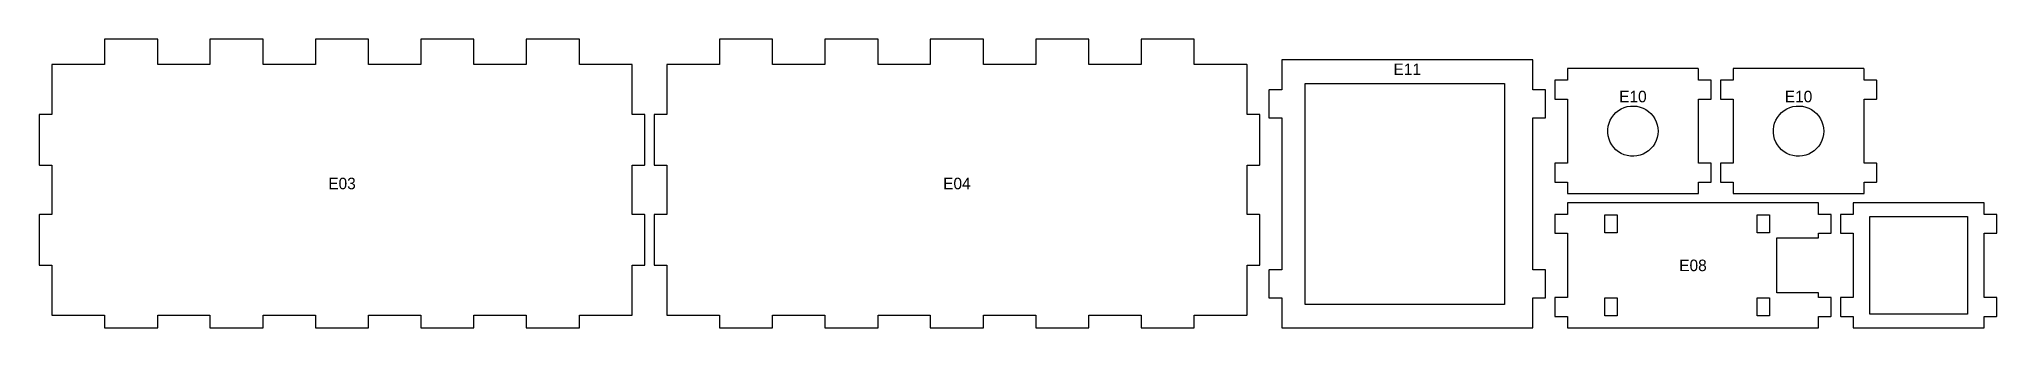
# Model space of a CAD drawing. Header units: millimetres. Extents: x 5 to 852, y 5 to 130.
import ezdxf
from ezdxf.enums import TextEntityAlignment as Align

# ---------------------------------------------------------------- set-up
doc = ezdxf.new("R2010")
doc.units = ezdxf.units.MM
doc.layers.add('CUT', color=1, linetype='CONTINUOUS')
doc.layers.add('ENGRAVE', color=7, linetype='CONTINUOUS')

msp = doc.modelspace()

# ---------------------------------------------------------------- linework, layer by layer
at = {"layer": 'CUT'}
for points in [[(5, 32.3), (5.029, 32.229), (5.1, 32.2), (10.5, 32.2), (10.5, 10.6), (10.529, 10.529), (10.6, 10.5), (33.318, 10.5), (33.318, 5.1), (33.347, 5.029), (33.418, 5), (56.236, 5), (56.307, 5.029), (56.336, 5.1), (56.336, 10.5), (78.955, 10.5), (78.955, 5.1), (78.984, 5.029), (79.055, 5), (101.873, 5), (101.943, 5.029), (101.973, 5.1), (101.973, 10.5), (124.591, 10.5), (124.591, 5.1), (124.62, 5.029), (124.691, 5), (147.509, 5), (147.58, 5.029), (147.609, 5.1), (147.609, 10.5), (170.227, 10.5), (170.227, 5.1), (170.257, 5.029), (170.327, 5), (193.145, 5), (193.216, 5.029), (193.245, 5.1), (193.245, 10.5), (215.864, 10.5), (215.864, 5.1), (215.893, 5.029), (215.964, 5), (238.782, 5), (238.853, 5.029), (238.882, 5.1), (238.882, 10.5), (261.6, 10.5), (261.671, 10.529), (261.7, 10.6), (261.7, 32.2), (267.1, 32.2), (267.171, 32.229), (267.2, 32.3), (267.2, 54), (267.171, 54.071), (267.1, 54.1), (261.7, 54.1), (261.7, 75.6), (267.1, 75.6), (267.171, 75.629), (267.2, 75.7), (267.2, 97.4), (267.171, 97.471), (267.1, 97.5), (261.7, 97.5), (261.7, 119.1), (261.671, 119.171), (261.6, 119.2), (238.882, 119.2), (238.882, 130.1), (238.853, 130.171), (238.782, 130.2), (215.964, 130.2), (215.893, 130.171), (215.864, 130.1), (215.864, 119.2), (193.245, 119.2), (193.245, 130.1), (193.216, 130.171), (193.145, 130.2), (170.327, 130.2), (170.257, 130.171), (170.227, 130.1), (170.227, 119.2), (147.609, 119.2), (147.609, 130.1), (147.58, 130.171), (147.509, 130.2), (124.691, 130.2), (124.62, 130.171), (124.591, 130.1), (124.591, 119.2), (101.973, 119.2), (101.973, 130.1), (101.943, 130.171), (101.873, 130.2), (79.055, 130.2), (78.984, 130.171), (78.955, 130.1), (78.955, 119.2), (56.336, 119.2), (56.336, 130.1), (56.307, 130.171), (56.236, 130.2), (33.418, 130.2), (33.347, 130.171), (33.318, 130.1), (33.318, 119.2), (10.6, 119.2), (10.529, 119.171), (10.5, 119.1), (10.5, 97.5), (5.1, 97.5), (5.029, 97.471), (5, 97.4), (5, 75.7), (5.029, 75.629), (5.1, 75.6), (10.5, 75.6), (10.5, 54.1), (5.1, 54.1), (5.029, 54.071), (5, 54)], [(271.2, 32.3), (271.229, 32.229), (271.3, 32.2), (276.7, 32.2), (276.7, 10.6), (276.729, 10.529), (276.8, 10.5), (299.518, 10.5), (299.518, 5.1), (299.547, 5.029), (299.618, 5), (322.436, 5), (322.507, 5.029), (322.536, 5.1), (322.536, 10.5), (345.155, 10.5), (345.155, 5.1), (345.184, 5.029), (345.255, 5), (368.073, 5), (368.143, 5.029), (368.173, 5.1), (368.173, 10.5), (390.791, 10.5), (390.791, 5.1), (390.82, 5.029), (390.891, 5), (413.709, 5), (413.78, 5.029), (413.809, 5.1), (413.809, 10.5), (436.427, 10.5), (436.427, 5.1), (436.457, 5.029), (436.527, 5), (459.345, 5), (459.416, 5.029), (459.445, 5.1), (459.445, 10.5), (482.064, 10.5), (482.064, 5.1), (482.093, 5.029), (482.164, 5), (504.982, 5), (505.053, 5.029), (505.082, 5.1), (505.082, 10.5), (527.8, 10.5), (527.871, 10.529), (527.9, 10.6), (527.9, 32.2), (533.3, 32.2), (533.371, 32.229), (533.4, 32.3), (533.4, 54), (533.371, 54.071), (533.3, 54.1), (527.9, 54.1), (527.9, 75.6), (533.3, 75.6), (533.371, 75.629), (533.4, 75.7), (533.4, 97.4), (533.371, 97.471), (533.3, 97.5), (527.9, 97.5), (527.9, 119.1), (527.871, 119.171), (527.8, 119.2), (505.082, 119.2), (505.082, 130.1), (505.053, 130.171), (504.982, 130.2), (482.164, 130.2), (482.093, 130.171), (482.064, 130.1), (482.064, 119.2), (459.445, 119.2), (459.445, 130.1), (459.416, 130.171), (459.345, 130.2), (436.527, 130.2), (436.457, 130.171), (436.427, 130.1), (436.427, 119.2), (413.809, 119.2), (413.809, 130.1), (413.78, 130.171), (413.709, 130.2), (390.891, 130.2), (390.82, 130.171), (390.791, 130.1), (390.791, 119.2), (368.173, 119.2), (368.173, 130.1), (368.143, 130.171), (368.073, 130.2), (345.255, 130.2), (345.184, 130.171), (345.155, 130.1), (345.155, 119.2), (322.536, 119.2), (322.536, 130.1), (322.507, 130.171), (322.436, 130.2), (299.618, 130.2), (299.547, 130.171), (299.518, 130.1), (299.518, 119.2), (276.8, 119.2), (276.729, 119.171), (276.7, 119.1), (276.7, 97.5), (271.3, 97.5), (271.229, 97.471), (271.2, 97.4), (271.2, 75.7), (271.229, 75.629), (271.3, 75.6), (276.7, 75.6), (276.7, 54.1), (271.3, 54.1), (271.229, 54.071), (271.2, 54)], [(651.5, 5), (651.571, 5.029), (651.6, 5.1), (651.6, 18), (657, 18), (657.071, 18.029), (657.1, 18.1), (657.1, 30.1), (657.071, 30.171), (657, 30.2), (651.6, 30.2), (651.6, 96), (657, 96), (657.071, 96.029), (657.1, 96.1), (657.1, 108.1), (657.071, 108.171), (657, 108.2), (651.6, 108.2), (651.6, 121.1), (651.571, 121.171), (651.5, 121.2), (543, 121.2), (542.929, 121.171), (542.9, 121.1), (542.9, 108.2), (537.5, 108.2), (537.429, 108.171), (537.4, 108.1), (537.4, 96.1), (537.429, 96.029), (537.5, 96), (542.9, 96), (542.9, 30.2), (537.5, 30.2), (537.429, 30.171), (537.4, 30.1), (537.4, 18.1), (537.429, 18.029), (537.5, 18), (542.9, 18), (542.9, 5.1), (542.929, 5.029), (543, 5)], [(639.4, 15.2), (553.1, 15.2), (553.1, 111), (639.4, 111)], [(661.1, 68.3), (661.129, 68.229), (661.2, 68.2), (666.6, 68.2), (666.6, 63.3), (666.629, 63.229), (666.7, 63.2), (723.2, 63.2), (723.271, 63.229), (723.3, 63.3), (723.3, 68.2), (728.7, 68.2), (728.771, 68.229), (728.8, 68.3), (728.8, 76.3), (728.771, 76.371), (728.7, 76.4), (723.3, 76.4), (723.3, 104.2), (728.7, 104.2), (728.771, 104.229), (728.8, 104.3), (728.8, 112.3), (728.771, 112.371), (728.7, 112.4), (723.3, 112.4), (723.3, 117.3), (723.271, 117.371), (723.2, 117.4), (666.7, 117.4), (666.629, 117.371), (666.6, 117.3), (666.6, 112.4), (661.2, 112.4), (661.129, 112.371), (661.1, 112.3), (661.1, 104.3), (661.129, 104.229), (661.2, 104.2), (666.6, 104.2), (666.6, 76.4), (661.2, 76.4), (661.129, 76.371), (661.1, 76.3)], [(732.8, 68.3), (732.829, 68.229), (732.9, 68.2), (738.3, 68.2), (738.3, 63.3), (738.329, 63.229), (738.4, 63.2), (794.9, 63.2), (794.971, 63.229), (795, 63.3), (795, 68.2), (800.4, 68.2), (800.471, 68.229), (800.5, 68.3), (800.5, 76.3), (800.471, 76.371), (800.4, 76.4), (795, 76.4), (795, 104.2), (800.4, 104.2), (800.471, 104.229), (800.5, 104.3), (800.5, 112.3), (800.471, 112.371), (800.4, 112.4), (795, 112.4), (795, 117.3), (794.971, 117.371), (794.9, 117.4), (738.4, 117.4), (738.329, 117.371), (738.3, 117.3), (738.3, 112.4), (732.9, 112.4), (732.829, 112.371), (732.8, 112.3), (732.8, 104.3), (732.829, 104.229), (732.9, 104.2), (738.3, 104.2), (738.3, 76.4), (732.9, 76.4), (732.829, 76.371), (732.8, 76.3)], [(705.76, 88.906), (705.493, 87.535), (705.053, 86.21), (704.447, 84.951), (703.685, 83.781), (702.78, 82.717), (701.746, 81.778), (700.6, 80.979), (699.362, 80.333), (698.051, 79.851), (696.69, 79.54), (695.299, 79.406), (693.903, 79.451), (692.525, 79.673), (691.186, 80.071), (689.908, 80.636), (688.714, 81.36), (687.622, 82.231), (686.65, 83.234), (685.815, 84.354), (685.13, 85.571), (684.605, 86.865), (684.251, 88.216), (684.073, 89.602), (684.073, 90.998), (684.251, 92.384), (684.605, 93.735), (685.13, 95.029), (685.815, 96.246), (686.65, 97.366), (687.622, 98.369), (688.714, 99.24), (689.908, 99.964), (691.186, 100.529), (692.525, 100.927), (693.903, 101.149), (695.299, 101.194), (696.69, 101.06), (698.051, 100.749), (699.362, 100.267), (700.6, 99.621), (701.746, 98.822), (702.78, 97.883), (703.685, 96.819), (704.447, 95.649), (705.053, 94.39), (705.493, 93.065), (705.76, 91.694), (705.85, 90.3)], [(777.46, 88.906), (777.193, 87.535), (776.753, 86.21), (776.147, 84.951), (775.385, 83.781), (774.48, 82.717), (773.446, 81.778), (772.3, 80.979), (771.062, 80.333), (769.751, 79.851), (768.39, 79.54), (766.999, 79.406), (765.603, 79.451), (764.225, 79.673), (762.886, 80.071), (761.608, 80.636), (760.414, 81.36), (759.322, 82.231), (758.35, 83.234), (757.515, 84.354), (756.83, 85.571), (756.305, 86.865), (755.951, 88.216), (755.773, 89.602), (755.773, 90.998), (755.951, 92.384), (756.305, 93.735), (756.83, 95.029), (757.515, 96.246), (758.35, 97.366), (759.322, 98.369), (760.414, 99.24), (761.608, 99.964), (762.886, 100.529), (764.225, 100.927), (765.603, 101.149), (766.999, 101.194), (768.39, 101.06), (769.751, 100.749), (771.062, 100.267), (772.3, 99.621), (773.446, 98.822), (774.48, 97.883), (775.385, 96.819), (776.147, 95.649), (776.753, 94.39), (777.193, 93.065), (777.46, 91.694), (777.55, 90.3)], [(775.2, 5), (775.271, 5.029), (775.3, 5.1), (775.3, 10), (780.7, 10), (780.771, 10.029), (780.8, 10.1), (780.8, 18.1), (780.771, 18.171), (780.7, 18.2), (775.3, 18.2), (775.3, 20.1), (775.271, 20.171), (775.2, 20.2), (757.3, 20.2), (757.3, 44), (775.2, 44), (775.271, 44.029), (775.3, 44.1), (775.3, 46), (780.7, 46), (780.771, 46.029), (780.8, 46.1), (780.8, 54.1), (780.771, 54.171), (780.7, 54.2), (775.3, 54.2), (775.3, 59.1), (775.271, 59.171), (775.2, 59.2), (666.7, 59.2), (666.629, 59.171), (666.6, 59.1), (666.6, 54.2), (661.2, 54.2), (661.129, 54.171), (661.1, 54.1), (661.1, 46.1), (661.129, 46.029), (661.2, 46), (666.6, 46), (666.6, 18.2), (661.2, 18.2), (661.129, 18.171), (661.1, 18.1), (661.1, 10.1), (661.129, 10.029), (661.2, 10), (666.6, 10), (666.6, 5.1), (666.629, 5.029), (666.7, 5)], [(688.1, 46.2), (682.8, 46.2), (682.8, 54), (688.1, 54)], [(754.1, 46.2), (748.8, 46.2), (748.8, 54), (754.1, 54)], [(784.8, 10.1), (784.829, 10.029), (784.9, 10), (790.3, 10), (790.3, 5.1), (790.329, 5.029), (790.4, 5), (846.9, 5), (846.971, 5.029), (847, 5.1), (847, 10), (852.4, 10), (852.471, 10.029), (852.5, 10.1), (852.5, 18.1), (852.471, 18.171), (852.4, 18.2), (847, 18.2), (847, 46), (852.4, 46), (852.471, 46.029), (852.5, 46.1), (852.5, 54.1), (852.471, 54.171), (852.4, 54.2), (847, 54.2), (847, 59.1), (846.971, 59.171), (846.9, 59.2), (790.4, 59.2), (790.329, 59.171), (790.3, 59.1), (790.3, 54.2), (784.9, 54.2), (784.829, 54.171), (784.8, 54.1), (784.8, 46.1), (784.829, 46.029), (784.9, 46), (790.3, 46), (790.3, 18.2), (784.9, 18.2), (784.829, 18.171), (784.8, 18.1)], [(797.45, 53.3), (839.85, 53.3), (839.85, 10.9), (797.45, 10.9)], [(688.1, 10.2), (682.8, 10.2), (682.8, 18), (688.1, 18)], [(754.1, 10.2), (748.8, 10.2), (748.8, 18), (754.1, 18)]]:
    msp.add_lwpolyline(points, close=True, dxfattribs=at)

# ---------------------------------------------------------------- texts
at = {"layer": 'ENGRAVE'}
for s, p in [('E11', (597.25, 114.6)), ('E10', (694.95, 102.8)), ('E10', (766.65, 102.8)), ('E03', (136.1, 65.1)), ('E04', (402.3, 65.1)), ('E08', (720.95, 29.6))]:
    msp.add_text(s, height=5, dxfattribs=at).set_placement(p, align=Align.CENTER)

doc.saveas('drawing.dxf')
